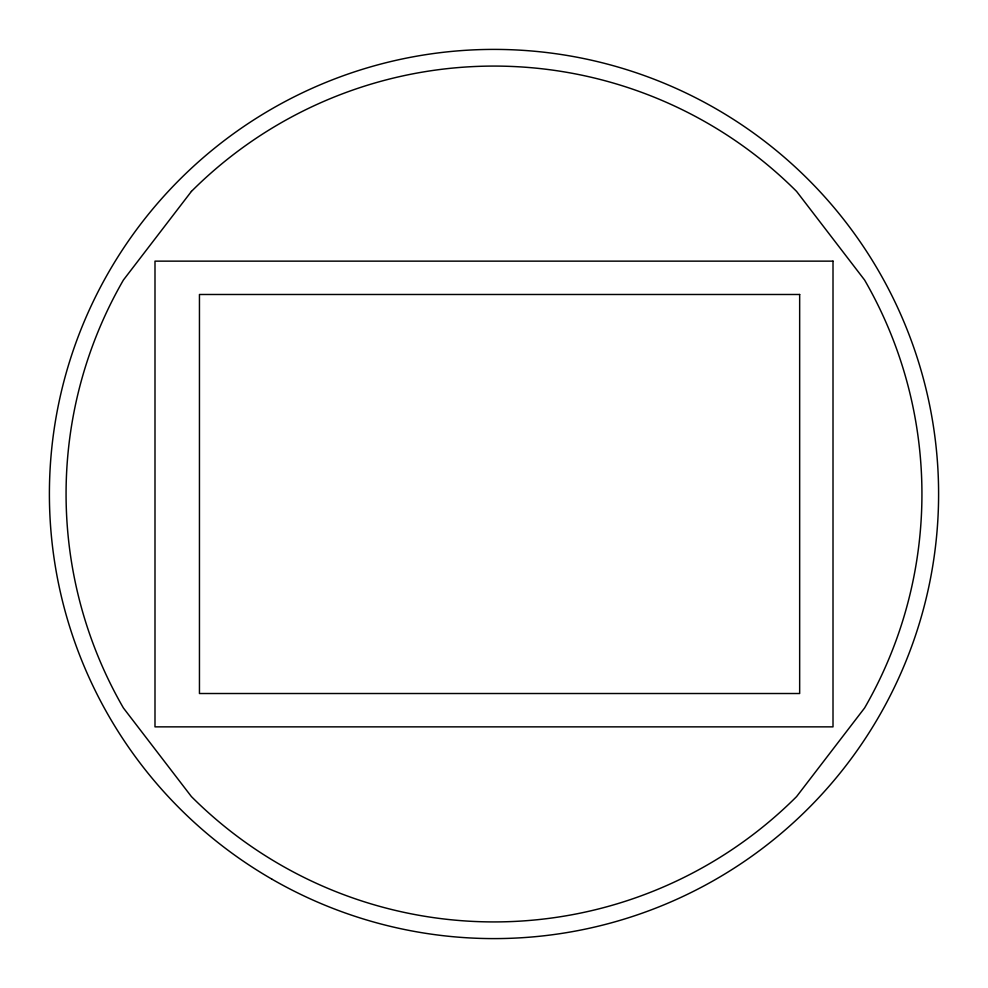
<?xml version="1.0" encoding="UTF-8"?>
<svg xmlns="http://www.w3.org/2000/svg" width="988" height="988" viewBox="0 0 988 988"><rect width="100%" height="100%" fill="white"/><g stroke="black" fill="none" stroke-linecap="round" stroke-linejoin="round"><path stroke-width="1.48" d="M191.413 191.413L123.401 280.036A427.928 427.928 0 0 0 123.401 707.964L191.413 796.587A427.928 427.928 0 0 0 796.587 796.587L864.599 707.964A427.928 427.928 0 0 0 864.599 280.036L796.587 191.413A427.928 427.928 0 0 0 191.413 191.413M833.008 261.141L154.993 261.141L154.993 726.859L833.008 726.859L833.008 261.141M799.663 294.486L199.453 294.486L199.453 693.514L799.663 693.514L799.663 294.486M271.7 879.036A444.6 444.6 0 0 0 938.6 494A444.6 444.6 0 0 0 271.7 108.964A444.6 444.6 0 0 0 271.7 879.036"/></g></svg>
